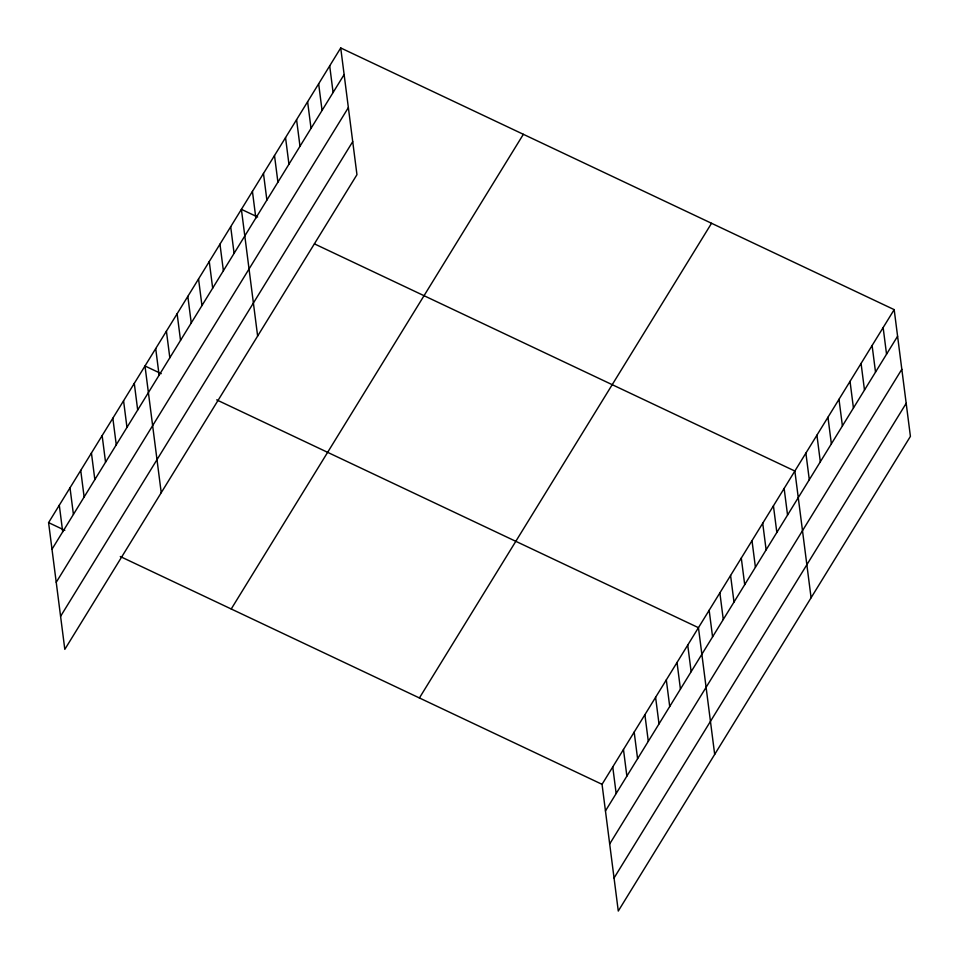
<?xml version="1.0" encoding="UTF-8"?>
<svg xmlns="http://www.w3.org/2000/svg" width="959" height="959" viewBox="0 0 959 959"><rect width="100%" height="100%" fill="white"/><g stroke="black" fill="none" stroke-linecap="round" stroke-linejoin="round"><path stroke-width="1.44" d="M340.721 47.95L356.952 174.682L64.816 649.363L48.585 522.619L340.721 47.95L894.184 309.637L910.415 436.381L618.279 911.05L602.048 784.318L894.184 309.637M51.99 549.231L344.137 74.562M56.233 582.281L348.369 107.6M60.585 616.313L352.72 141.644M231.227 608.977L523.362 134.308M419.407 697.96L711.542 223.279M605.453 810.93L897.588 336.261M609.684 843.968L901.82 369.299M614.048 878.012L906.183 403.343M257.635 217.01L241.392 209.338L257.635 336.07M314.456 243.886L794.855 471.037L811.086 597.769M161.22 373.662L144.989 365.978L161.232 492.71M216.698 399.879L698.452 627.677L714.683 754.409M48.585 522.619L64.816 530.303M120.295 556.532L602.048 784.318M883.143 327.57L886.548 354.195M872.103 345.504L875.519 372.116M861.074 363.437L864.479 390.049M850.034 381.37L853.438 407.983M838.993 399.304L842.41 425.916M827.965 417.237L831.369 443.849M816.924 435.17L820.329 461.782M805.884 453.104L809.3 479.716M784.138 488.431L787.555 515.055M773.434 505.837L776.838 532.461M762.717 523.242L766.121 549.855M752 540.648L755.416 567.26M741.295 558.054L744.699 584.666M730.578 575.46L733.995 602.072M719.873 592.866L723.278 619.478M709.157 610.272L712.573 636.884M687.735 645.083L691.139 671.696M677.03 662.477L680.434 689.101M666.313 679.883L669.718 706.507M655.596 697.289L659.013 723.901M644.892 714.695L648.296 741.307M634.175 732.101L637.591 758.713M623.47 749.506L626.874 776.119M612.753 766.912L616.158 793.525M329.692 65.883L333.097 92.496M318.652 83.817L322.056 110.429M307.611 101.75L311.028 128.362M296.583 119.683L299.987 146.295M285.542 137.605L288.947 164.229M274.502 155.538L277.918 182.162M263.473 173.471L266.878 200.095M252.433 191.404L255.837 218.017M230.687 226.744L234.092 253.356M219.971 244.149L223.387 270.762M209.266 261.555L212.67 288.168M198.549 278.961L201.953 305.573M187.832 296.367L191.249 322.979M177.127 313.761L180.532 340.385M166.41 331.167L169.827 357.791M155.706 348.573L159.11 375.185M134.284 383.384L137.688 409.996M123.567 400.79L126.972 427.402M112.85 418.196L116.267 444.808M102.145 435.602L105.55 462.214M91.429 453.008L94.845 479.62M80.724 470.413L84.128 497.026M70.007 487.807L73.423 514.432M59.302 505.213L62.707 531.837"/></g></svg>
